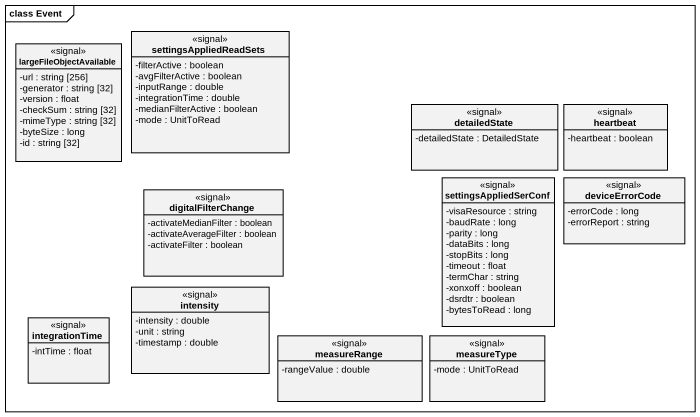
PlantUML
@startuml
mainframe class Event
hide circle
hide empty members
skinparam classAttributeIconSize 0
class largeFileObjectAvailable <<signal>> {
  -url : string [256]
  -generator : string [32]
  -version : float
  -checkSum : string [32]
  -mimeType : string [32]
  -byteSize : long
  -id : string [32]
}
class settingsAppliedReadSets <<signal>> {
  -filterActive : boolean
  -avgFilterActive : boolean
  -inputRange : double
  -integrationTime : double
  -medianFilterActive : boolean
  -mode : UnitToRead
}
class detailedState <<signal>> {
  -detailedState : DetailedState
}
class heartbeat <<signal>> {
  -heartbeat : boolean
}
class settingsAppliedSerConf <<signal>> {
  -visaResource : string
  -baudRate : long
  -parity : long
  -dataBits : long
  -stopBits : long
  -timeout : float
  -termChar : string
  -xonxoff : boolean
  -dsrdtr : boolean
  -bytesToRead : long
}
class deviceErrorCode <<signal>> {
  -errorCode : long
  -errorReport : string
}
class digitalFilterChange <<signal>> {
  -activateMedianFilter : boolean
  -activateAverageFilter : boolean
  -activateFilter : boolean
}
class intensity <<signal>> {
  -intensity : double
  -unit : string
  -timestamp : double
}
class integrationTime <<signal>> {
  -intTime : float
}
class measureRange <<signal>> {
  -rangeValue : double
}
class measureType <<signal>> {
  -mode : UnitToRead
}
@enduml
